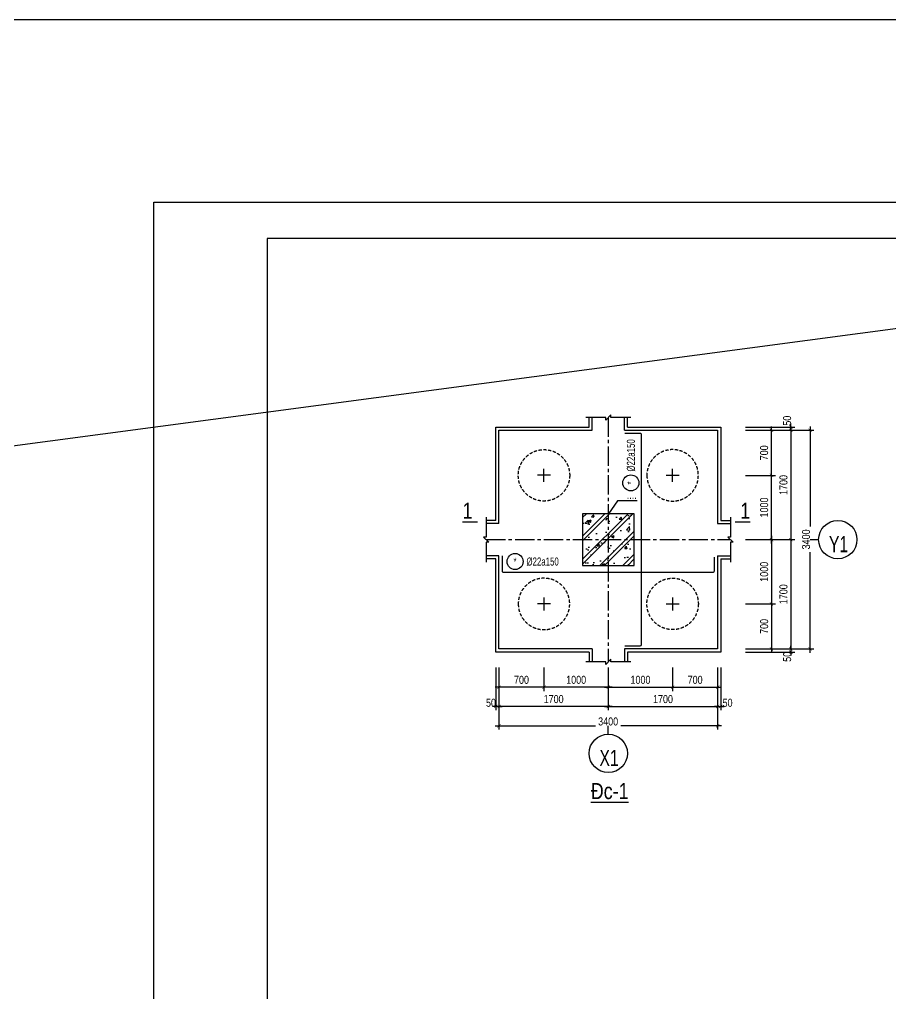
# Model space of a CAD drawing. Extents: x 71 to 2424299, y -14 to 1061502.
# Drawn here: x 1239475 to 1246247, y 495226 to 502800 of the extents above; entities that cross this region are included whole.
import ezdxf
from ezdxf.enums import TextEntityAlignment as Align

# ---------------------------------------------------------------- set-up
doc = ezdxf.new("R2010")
doc.units = 0
doc.header["$LTSCALE"] = 1000
doc.header["$MEASUREMENT"] = 0
doc.header["$PDMODE"] = 3
doc.linetypes.add('CENTER2', pattern=[1.125, 0.75, -0.125, 0.125, -0.125])
doc.linetypes.add('HIDDEN', pattern=[0.375, 0.25, -0.125])
doc.layers.get('0').update_dxf_attribs({"linetype": 'CONTINUOUS'})
doc.layers.get('Defpoints').update_dxf_attribs({"linetype": 'CONTINUOUS'})
for name, color, linetype in [('CDC.01.AXIS', 160, 'CENTER2'), ('CDC.02.DIM', 1, 'CONTINUOUS'), ('CDC.03.BORDER', 3, 'CONTINUOUS'), ('CDC.04.HIDDEN', 8, 'HIDDEN'), ('CDC.05.STEEL', 4, 'CONTINUOUS'), ('CDC.06.TEXT', 2, 'CONTINUOUS'), ('CDC.09.COLUMN', 4, 'CONTINUOUS'), ('CDC.10.HATCH', 9, 'CONTINUOUS'), ('CDC.11.NOTE', 8, 'CONTINUOUS'), ('CDC.12.PILE', 7, 'CONTINUOUS'), ('CDC.14.STEELNUM', 9, 'CONTINUOUS'), ('KCS_CHI', 1, 'CONTINUOUS')]:
    doc.layers.add(name, color=color, linetype=linetype)
doc.styles.add('ARIAL', font='arial.ttf', dxfattribs={"width": 0.8})
doc.dimstyles.new('50', dxfattribs={"dimscale": 25, "dimtxt": 2.5, "dimasz": 1, "dimexe": 1.2, "dimexo": 0, "dimgap": 1, "dimtad": 1, "dimdec": 0, "dimlfac": 2, "dimdsep": 46, "dimtxsty": 'ARIAL', "dimblk": 'ARCHTICK', "dimcen": 1, "dimdle": 1.2, "dimclrd": 1, "dimclre": 1, "dimclrt": 2, "dimadec": 0, "dimazin": 0, "dimtfac": 0.00072, "dimtdec": 0, "dimtix": 1, "dimtmove": 2, "dimatfit": 3, "dimfxl": 1, "dimtolj": 1, "dimarcsym": 0})

# ---------------------------------------------------------------- blocks, each defined once
blk = doc.blocks.new('_ArchTick')
at = {"color": 0, "linetype": 'ByBlock', "const_width": 0.15}
blk.add_lwpolyline([(-0.5, -0.5), (0.5, 0.5)], dxfattribs=at)
blk = doc.blocks.new('*D1464')
at = {"layer": 'CDC.02.DIM', "color": 1, "lineweight": -2, "transparency": 16777216}
for p, q in [((1245471.6, 499635.1), (1245471.6, 498725.1)), ((1245120, 499605.1), (1245501.6, 499605.1)), ((1245120, 498755.1), (1245501.6, 498755.1))]:
    blk.add_line(p, q, dxfattribs=at)
at = {"layer": 'Defpoints', "color": 0, "transparency": 16777216}
for p in [(1245120, 499605.1), (1245120, 498755.1), (1245471.6, 498755.1)]:
    blk.add_point(p, dxfattribs=at)
at = {"layer": 'CDC.02.DIM', "color": 1, "lineweight": -2, "transparency": 16777216, "xscale": 25, "yscale": 25, "zscale": 25}
for p, rotation in [((1245471.6, 499605.1), 90), ((1245471.6, 498755.1), 270)]:
    blk.add_blockref('_ArchTick', p, dxfattribs=dict(at, rotation=rotation))
at = {"layer": 'CDC.02.DIM', "color": 2, "transparency": 16777216, "insert": (1245414.7, 499180.1), "char_height": 62.5, "attachment_point": 5, "rotation": 90, "style": 'ARIAL'}
blk.add_mtext('\\A1;1700', dxfattribs=at)
blk = doc.blocks.new('*D1465')
at = {"layer": 'CDC.02.DIM', "color": 1, "lineweight": -2, "transparency": 16777216}
for p, q in [((1245471.6, 498785.1), (1245471.6, 497875.1)), ((1245120, 498755.1), (1245501.6, 498755.1)), ((1245120, 497905.1), (1245501.6, 497905.1))]:
    blk.add_line(p, q, dxfattribs=at)
at = {"layer": 'Defpoints', "color": 0, "transparency": 16777216}
for p in [(1245120, 498755.1), (1245120, 497905.1), (1245471.6, 497905.1)]:
    blk.add_point(p, dxfattribs=at)
at = {"layer": 'CDC.02.DIM', "color": 1, "lineweight": -2, "transparency": 16777216, "xscale": 25, "yscale": 25, "zscale": 25}
for p, rotation in [((1245471.6, 498755.1), 90), ((1245471.6, 497905.1), 270)]:
    blk.add_blockref('_ArchTick', p, dxfattribs=dict(at, rotation=rotation))
at = {"layer": 'CDC.02.DIM', "color": 2, "transparency": 16777216, "insert": (1245414.7, 498330.1), "char_height": 62.5, "attachment_point": 5, "rotation": 90, "style": 'ARIAL'}
blk.add_mtext('\\A1;1700', dxfattribs=at)
blk = doc.blocks.new('*D1466')
at = {"layer": 'CDC.02.DIM', "color": 1, "lineweight": -2, "transparency": 16777216}
for p, q in [((1245621.6, 499635.1), (1245621.6, 498856.4)), ((1245120, 499605.1), (1245651.6, 499605.1)), ((1245621.6, 497875.1), (1245621.6, 498657.3)), ((1245120, 497905.1), (1245651.6, 497905.1))]:
    blk.add_line(p, q, dxfattribs=at)
at = {"layer": 'Defpoints', "color": 0, "transparency": 16777216}
for p in [(1245120, 499605.1), (1245120, 497905.1), (1245621.6, 497905.1)]:
    blk.add_point(p, dxfattribs=at)
at = {"layer": 'CDC.02.DIM', "color": 1, "lineweight": -2, "transparency": 16777216, "xscale": 25, "yscale": 25, "zscale": 25}
for p, rotation in [((1245621.6, 499605.1), 90), ((1245621.6, 497905.1), 270)]:
    blk.add_blockref('_ArchTick', p, dxfattribs=dict(at, rotation=rotation))
at = {"layer": 'CDC.02.DIM', "color": 2, "transparency": 16777216, "insert": (1245590, 498756.9), "char_height": 62.5, "attachment_point": 5, "rotation": 90, "style": 'ARIAL'}
blk.add_mtext('\\A1;3400', dxfattribs=at)
blk = doc.blocks.new('*D1467')
at = {"layer": 'CDC.02.DIM', "color": 1, "lineweight": -2, "transparency": 16777216}
for p, q in [((1245120, 499630.1), (1245501.6, 499630.1)), ((1245471.6, 499630.1), (1245471.6, 499655.1)), ((1245471.6, 499605.1), (1245471.6, 499630.1)), ((1245120, 499605.1), (1245501.6, 499605.1)), ((1245471.6, 499605.1), (1245471.6, 499580.1))]:
    blk.add_line(p, q, dxfattribs=at)
at = {"layer": 'Defpoints', "color": 0, "transparency": 16777216}
for p in [(1245120, 499630.1), (1245471.6, 499630.1), (1245120, 499605.1)]:
    blk.add_point(p, dxfattribs=at)
at = {"layer": 'CDC.02.DIM', "color": 1, "lineweight": -2, "transparency": 16777216, "xscale": 25, "yscale": 25, "zscale": 25}
for p, rotation in [((1245471.6, 499630.1), 270), ((1245471.6, 499605.1), 90)]:
    blk.add_blockref('_ArchTick', p, dxfattribs=dict(at, rotation=rotation))
at = {"layer": 'CDC.02.DIM', "color": 2, "transparency": 16777216, "insert": (1245443.1, 499680), "char_height": 62.5, "attachment_point": 5, "rotation": 90, "style": 'ARIAL'}
blk.add_mtext('\\A1;50', dxfattribs=at)
blk = doc.blocks.new('*D1468')
at = {"layer": 'CDC.02.DIM', "color": 1, "lineweight": -2, "transparency": 16777216}
for p, q in [((1245120, 497905.1), (1245501.6, 497905.1)), ((1245120, 497880.1), (1245501.6, 497880.1)), ((1245471.6, 497905.1), (1245471.6, 497930.1)), ((1245471.6, 497905.1), (1245471.6, 497880.1)), ((1245471.6, 497880.1), (1245471.6, 497855.1))]:
    blk.add_line(p, q, dxfattribs=at)
at = {"layer": 'Defpoints', "color": 0, "transparency": 16777216}
for p in [(1245120, 497905.1), (1245120, 497880.1), (1245471.6, 497880.1)]:
    blk.add_point(p, dxfattribs=at)
at = {"layer": 'CDC.02.DIM', "color": 1, "lineweight": -2, "transparency": 16777216, "xscale": 25, "yscale": 25, "zscale": 25}
for p, rotation in [((1245471.6, 497905.1), 270), ((1245471.6, 497880.1), 90)]:
    blk.add_blockref('_ArchTick', p, dxfattribs=dict(at, rotation=rotation))
at = {"layer": 'CDC.02.DIM', "color": 2, "transparency": 16777216, "insert": (1245443.1, 497843.7), "char_height": 62.5, "attachment_point": 5, "rotation": 90, "style": 'ARIAL'}
blk.add_mtext('\\A1;50', dxfattribs=at)
blk = doc.blocks.new('*D1469')
at = {"layer": 'CDC.02.DIM', "color": 1, "lineweight": -2, "transparency": 16777216}
for p, q in [((1245120, 499255.1), (1245351.4, 499255.1)), ((1245321.4, 498725.1), (1245321.4, 499285.1)), ((1245120, 498755.1), (1245351.4, 498755.1))]:
    blk.add_line(p, q, dxfattribs=at)
at = {"layer": 'Defpoints', "color": 0, "transparency": 16777216}
for p in [(1245120, 499255.1), (1245321.4, 499255.1), (1245120, 498755.1)]:
    blk.add_point(p, dxfattribs=at)
at = {"layer": 'CDC.02.DIM', "color": 1, "lineweight": -2, "transparency": 16777216, "xscale": 25, "yscale": 25, "zscale": 25}
for p, rotation in [((1245321.4, 499255.1), 90), ((1245321.4, 498755.1), 270)]:
    blk.add_blockref('_ArchTick', p, dxfattribs=dict(at, rotation=rotation))
at = {"layer": 'CDC.02.DIM', "color": 2, "transparency": 16777216, "insert": (1245264.5, 499005.1), "char_height": 62.5, "attachment_point": 5, "rotation": 90, "style": 'ARIAL'}
blk.add_mtext('\\A1;1000', dxfattribs=at)
blk = doc.blocks.new('*D1470')
at = {"layer": 'CDC.02.DIM', "color": 1, "lineweight": -2, "transparency": 16777216}
for p, q in [((1245321.4, 498785.1), (1245321.4, 498225.1)), ((1245120, 498755.1), (1245351.4, 498755.1)), ((1245120, 498255.1), (1245351.4, 498255.1))]:
    blk.add_line(p, q, dxfattribs=at)
at = {"layer": 'Defpoints', "color": 0, "transparency": 16777216}
for p in [(1245120, 498755.1), (1245120, 498255.1), (1245321.4, 498255.1)]:
    blk.add_point(p, dxfattribs=at)
at = {"layer": 'CDC.02.DIM', "color": 1, "lineweight": -2, "transparency": 16777216, "xscale": 25, "yscale": 25, "zscale": 25}
for p, rotation in [((1245321.4, 498755.1), 90), ((1245321.4, 498255.1), 270)]:
    blk.add_blockref('_ArchTick', p, dxfattribs=dict(at, rotation=rotation))
at = {"layer": 'CDC.02.DIM', "color": 2, "transparency": 16777216, "insert": (1245264.5, 498505.1), "char_height": 62.5, "attachment_point": 5, "rotation": 90, "style": 'ARIAL'}
blk.add_mtext('\\A1;1000', dxfattribs=at)
blk = doc.blocks.new('*D1471')
at = {"layer": 'CDC.02.DIM', "color": 1, "lineweight": -2, "transparency": 16777216}
for p, q in [((1243202.7, 497760), (1243202.7, 497427.7)), ((1244052.7, 497760), (1244052.7, 497427.7)), ((1244082.7, 497457.7), (1243172.7, 497457.7))]:
    blk.add_line(p, q, dxfattribs=at)
at = {"layer": 'Defpoints', "color": 0, "transparency": 16777216}
for p in [(1243202.7, 497760), (1244052.7, 497760), (1243202.7, 497457.7)]:
    blk.add_point(p, dxfattribs=at)
at = {"layer": 'CDC.02.DIM', "color": 1, "lineweight": -2, "transparency": 16777216, "xscale": 25, "yscale": 25, "zscale": 25, "rotation": 180}
blk.add_blockref('_ArchTick', (1243202.7, 497457.7), dxfattribs=at)
at = {"layer": 'CDC.02.DIM', "color": 1, "lineweight": -2, "transparency": 16777216, "xscale": 25, "yscale": 25, "zscale": 25}
blk.add_blockref('_ArchTick', (1244052.7, 497457.7), dxfattribs=at)
at = {"layer": 'CDC.02.DIM', "color": 2, "transparency": 16777216, "insert": (1243627.7, 497514.6), "char_height": 62.5, "attachment_point": 5, "style": 'ARIAL'}
blk.add_mtext('\\A1;1700', dxfattribs=at)
blk = doc.blocks.new('*D1472')
at = {"layer": 'CDC.02.DIM', "color": 1, "lineweight": -2, "transparency": 16777216}
for p, q in [((1244052.7, 497760), (1244052.7, 497427.7)), ((1244902.7, 497760), (1244902.7, 497427.7)), ((1244022.7, 497457.7), (1244932.7, 497457.7))]:
    blk.add_line(p, q, dxfattribs=at)
at = {"layer": 'Defpoints', "color": 0, "transparency": 16777216}
for p in [(1244052.7, 497760), (1244902.7, 497760), (1244902.7, 497457.7)]:
    blk.add_point(p, dxfattribs=at)
at = {"layer": 'CDC.02.DIM', "color": 1, "lineweight": -2, "transparency": 16777216, "xscale": 25, "yscale": 25, "zscale": 25, "rotation": 180}
blk.add_blockref('_ArchTick', (1244052.7, 497457.7), dxfattribs=at)
at = {"layer": 'CDC.02.DIM', "color": 1, "lineweight": -2, "transparency": 16777216, "xscale": 25, "yscale": 25, "zscale": 25}
blk.add_blockref('_ArchTick', (1244902.7, 497457.7), dxfattribs=at)
at = {"layer": 'CDC.02.DIM', "color": 2, "transparency": 16777216, "insert": (1244477.7, 497514.6), "char_height": 62.5, "attachment_point": 5, "style": 'ARIAL'}
blk.add_mtext('\\A1;1700', dxfattribs=at)
blk = doc.blocks.new('*D1473')
at = {"layer": 'CDC.02.DIM', "color": 1, "lineweight": -2, "transparency": 16777216}
for p, q in [((1243202.7, 497760), (1243202.7, 497277.7)), ((1244902.7, 497760), (1244902.7, 497277.7)), ((1243172.7, 497307.7), (1243952, 497307.7)), ((1244932.7, 497307.7), (1244151.1, 497307.7))]:
    blk.add_line(p, q, dxfattribs=at)
at = {"layer": 'Defpoints', "color": 0, "transparency": 16777216}
for p in [(1243202.7, 497760), (1244902.7, 497760), (1244902.7, 497307.7)]:
    blk.add_point(p, dxfattribs=at)
at = {"layer": 'CDC.02.DIM', "color": 1, "lineweight": -2, "transparency": 16777216, "xscale": 25, "yscale": 25, "zscale": 25, "rotation": 180}
blk.add_blockref('_ArchTick', (1243202.7, 497307.7), dxfattribs=at)
at = {"layer": 'CDC.02.DIM', "color": 1, "lineweight": -2, "transparency": 16777216, "xscale": 25, "yscale": 25, "zscale": 25}
blk.add_blockref('_ArchTick', (1244902.7, 497307.7), dxfattribs=at)
at = {"layer": 'CDC.02.DIM', "color": 2, "transparency": 16777216, "insert": (1244051.5, 497340.9), "char_height": 62.5, "attachment_point": 5, "style": 'ARIAL'}
blk.add_mtext('\\A1;3400', dxfattribs=at)
blk = doc.blocks.new('*D1474')
at = {"layer": 'CDC.02.DIM', "color": 1, "lineweight": -2, "transparency": 16777216}
for p, q in [((1243552.7, 497760), (1243552.7, 497577.7)), ((1244052.7, 497760), (1244052.7, 497577.7)), ((1244082.7, 497607.7), (1243522.7, 497607.7))]:
    blk.add_line(p, q, dxfattribs=at)
at = {"layer": 'Defpoints', "color": 0, "transparency": 16777216}
for p in [(1243552.7, 497760), (1244052.7, 497760), (1243552.7, 497607.7)]:
    blk.add_point(p, dxfattribs=at)
at = {"layer": 'CDC.02.DIM', "color": 1, "lineweight": -2, "transparency": 16777216, "xscale": 25, "yscale": 25, "zscale": 25, "rotation": 180}
blk.add_blockref('_ArchTick', (1243552.7, 497607.7), dxfattribs=at)
at = {"layer": 'CDC.02.DIM', "color": 1, "lineweight": -2, "transparency": 16777216, "xscale": 25, "yscale": 25, "zscale": 25}
blk.add_blockref('_ArchTick', (1244052.7, 497607.7), dxfattribs=at)
at = {"layer": 'CDC.02.DIM', "color": 2, "transparency": 16777216, "insert": (1243802.7, 497664.6), "char_height": 62.5, "attachment_point": 5, "style": 'ARIAL'}
blk.add_mtext('\\A1;1000', dxfattribs=at)
blk = doc.blocks.new('*D1475')
at = {"layer": 'CDC.02.DIM', "color": 1, "lineweight": -2, "transparency": 16777216}
for p, q in [((1244052.7, 497760), (1244052.7, 497577.7)), ((1244552.7, 497760), (1244552.7, 497577.7)), ((1244022.7, 497607.7), (1244582.7, 497607.7))]:
    blk.add_line(p, q, dxfattribs=at)
at = {"layer": 'Defpoints', "color": 0, "transparency": 16777216}
for p in [(1244052.7, 497760), (1244552.7, 497760), (1244552.7, 497607.7)]:
    blk.add_point(p, dxfattribs=at)
at = {"layer": 'CDC.02.DIM', "color": 1, "lineweight": -2, "transparency": 16777216, "xscale": 25, "yscale": 25, "zscale": 25, "rotation": 180}
blk.add_blockref('_ArchTick', (1244052.7, 497607.7), dxfattribs=at)
at = {"layer": 'CDC.02.DIM', "color": 1, "lineweight": -2, "transparency": 16777216, "xscale": 25, "yscale": 25, "zscale": 25}
blk.add_blockref('_ArchTick', (1244552.7, 497607.7), dxfattribs=at)
at = {"layer": 'CDC.02.DIM', "color": 2, "transparency": 16777216, "insert": (1244302.7, 497664.6), "char_height": 62.5, "attachment_point": 5, "style": 'ARIAL'}
blk.add_mtext('\\A1;1000', dxfattribs=at)
blk = doc.blocks.new('*D1476')
at = {"layer": 'CDC.02.DIM', "color": 1, "lineweight": -2, "transparency": 16777216}
for p, q in [((1243177.7, 497760), (1243177.7, 497427.7)), ((1243202.7, 497760), (1243202.7, 497427.7)), ((1243177.7, 497457.7), (1243152.7, 497457.7)), ((1243202.7, 497457.7), (1243177.7, 497457.7)), ((1243202.7, 497457.7), (1243227.7, 497457.7))]:
    blk.add_line(p, q, dxfattribs=at)
at = {"layer": 'Defpoints', "color": 0, "transparency": 16777216}
for p in [(1243177.7, 497760), (1243202.7, 497760), (1243177.7, 497457.7)]:
    blk.add_point(p, dxfattribs=at)
at = {"layer": 'CDC.02.DIM', "color": 1, "lineweight": -2, "transparency": 16777216, "xscale": 25, "yscale": 25, "zscale": 25}
blk.add_blockref('_ArchTick', (1243177.7, 497457.7), dxfattribs=at)
at = {"layer": 'CDC.02.DIM', "color": 1, "lineweight": -2, "transparency": 16777216, "xscale": 25, "yscale": 25, "zscale": 25, "rotation": 180}
blk.add_blockref('_ArchTick', (1243202.7, 497457.7), dxfattribs=at)
at = {"layer": 'CDC.02.DIM', "color": 2, "transparency": 16777216, "insert": (1243140.6, 497486.2), "char_height": 62.5, "attachment_point": 5, "style": 'ARIAL'}
blk.add_mtext('\\A1;50', dxfattribs=at)
blk = doc.blocks.new('*D1477')
at = {"layer": 'CDC.02.DIM', "color": 1, "lineweight": -2, "transparency": 16777216}
for p, q in [((1244902.7, 497760), (1244902.7, 497427.7)), ((1244927.7, 497760), (1244927.7, 497427.7)), ((1244902.7, 497457.7), (1244877.7, 497457.7)), ((1244902.7, 497457.7), (1244927.7, 497457.7)), ((1244927.7, 497457.7), (1244952.7, 497457.7))]:
    blk.add_line(p, q, dxfattribs=at)
at = {"layer": 'Defpoints', "color": 0, "transparency": 16777216}
for p in [(1244902.7, 497760), (1244927.7, 497760), (1244927.7, 497457.7)]:
    blk.add_point(p, dxfattribs=at)
at = {"layer": 'CDC.02.DIM', "color": 1, "lineweight": -2, "transparency": 16777216, "xscale": 25, "yscale": 25, "zscale": 25}
blk.add_blockref('_ArchTick', (1244902.7, 497457.7), dxfattribs=at)
at = {"layer": 'CDC.02.DIM', "color": 1, "lineweight": -2, "transparency": 16777216, "xscale": 25, "yscale": 25, "zscale": 25, "rotation": 180}
blk.add_blockref('_ArchTick', (1244927.7, 497457.7), dxfattribs=at)
at = {"layer": 'CDC.02.DIM', "color": 2, "transparency": 16777216, "insert": (1244980, 497486.2), "char_height": 62.5, "attachment_point": 5, "style": 'ARIAL'}
blk.add_mtext('\\A1;50', dxfattribs=at)
blk = doc.blocks.new('D800')
at = {"layer": 'CDC.01.AXIS'}
for p, q in [((100, 0), (-100, 0)), ((0, -100), (0, 100))]:
    blk.add_line(p, q, dxfattribs=at)
at = {"layer": 'CDC.04.HIDDEN', "ltscale": 0.2}
blk.add_circle((0, 0), 400, dxfattribs=at)
blk = doc.blocks.new('*D1787')
at = {"layer": 'CDC.02.DIM', "color": 1, "lineweight": -2, "transparency": 16777216}
for p, q in [((1243202.7, 497760), (1243202.7, 497577.7)), ((1243552.7, 497760), (1243552.7, 497577.7)), ((1243582.7, 497607.7), (1243172.7, 497607.7))]:
    blk.add_line(p, q, dxfattribs=at)
at = {"layer": 'Defpoints', "color": 0, "transparency": 16777216}
for p in [(1243202.7, 497760), (1243552.7, 497760), (1243202.7, 497607.7)]:
    blk.add_point(p, dxfattribs=at)
at = {"layer": 'CDC.02.DIM', "color": 1, "lineweight": -2, "transparency": 16777216, "xscale": 25, "yscale": 25, "zscale": 25, "rotation": 180}
blk.add_blockref('_ArchTick', (1243202.7, 497607.7), dxfattribs=at)
at = {"layer": 'CDC.02.DIM', "color": 1, "lineweight": -2, "transparency": 16777216, "xscale": 25, "yscale": 25, "zscale": 25}
blk.add_blockref('_ArchTick', (1243552.7, 497607.7), dxfattribs=at)
at = {"layer": 'CDC.02.DIM', "color": 2, "transparency": 16777216, "insert": (1243377.7, 497664.6), "char_height": 62.5, "attachment_point": 5, "style": 'ARIAL'}
blk.add_mtext('\\A1;700', dxfattribs=at)
blk = doc.blocks.new('*D1788')
at = {"layer": 'CDC.02.DIM', "color": 1, "lineweight": -2, "transparency": 16777216}
for p, q in [((1244552.7, 497760), (1244552.7, 497577.7)), ((1244902.7, 497760), (1244902.7, 497577.7)), ((1244522.7, 497607.7), (1244932.7, 497607.7))]:
    blk.add_line(p, q, dxfattribs=at)
at = {"layer": 'Defpoints', "color": 0, "transparency": 16777216}
for p in [(1244552.7, 497760), (1244902.7, 497760), (1244902.7, 497607.7)]:
    blk.add_point(p, dxfattribs=at)
at = {"layer": 'CDC.02.DIM', "color": 1, "lineweight": -2, "transparency": 16777216, "xscale": 25, "yscale": 25, "zscale": 25, "rotation": 180}
blk.add_blockref('_ArchTick', (1244552.7, 497607.7), dxfattribs=at)
at = {"layer": 'CDC.02.DIM', "color": 1, "lineweight": -2, "transparency": 16777216, "xscale": 25, "yscale": 25, "zscale": 25}
blk.add_blockref('_ArchTick', (1244902.7, 497607.7), dxfattribs=at)
at = {"layer": 'CDC.02.DIM', "color": 2, "transparency": 16777216, "insert": (1244727.7, 497664.6), "char_height": 62.5, "attachment_point": 5, "style": 'ARIAL'}
blk.add_mtext('\\A1;700', dxfattribs=at)
blk = doc.blocks.new('*D1789')
at = {"layer": 'CDC.02.DIM', "color": 1, "lineweight": -2, "transparency": 16777216}
for p, q in [((1245120, 498255.1), (1245351.4, 498255.1)), ((1245321.4, 498285.1), (1245321.4, 497875.1)), ((1245120, 497905.1), (1245351.4, 497905.1))]:
    blk.add_line(p, q, dxfattribs=at)
at = {"layer": 'Defpoints', "color": 0, "transparency": 16777216}
for p in [(1245120, 498255.1), (1245120, 497905.1), (1245321.4, 497905.1)]:
    blk.add_point(p, dxfattribs=at)
at = {"layer": 'CDC.02.DIM', "color": 1, "lineweight": -2, "transparency": 16777216, "xscale": 25, "yscale": 25, "zscale": 25}
for p, rotation in [((1245321.4, 498255.1), 90), ((1245321.4, 497905.1), 270)]:
    blk.add_blockref('_ArchTick', p, dxfattribs=dict(at, rotation=rotation))
at = {"layer": 'CDC.02.DIM', "color": 2, "transparency": 16777216, "insert": (1245264.5, 498080.1), "char_height": 62.5, "attachment_point": 5, "rotation": 90, "style": 'ARIAL'}
blk.add_mtext('\\A1;700', dxfattribs=at)
blk = doc.blocks.new('*D1790')
at = {"layer": 'CDC.02.DIM', "color": 1, "lineweight": -2, "transparency": 16777216}
for p, q in [((1245321.4, 499225.1), (1245321.4, 499635.1)), ((1245120, 499605.1), (1245351.4, 499605.1)), ((1245120, 499255.1), (1245351.4, 499255.1))]:
    blk.add_line(p, q, dxfattribs=at)
at = {"layer": 'Defpoints', "color": 0, "transparency": 16777216}
for p in [(1245120, 499605.1), (1245321.4, 499605.1), (1245120, 499255.1)]:
    blk.add_point(p, dxfattribs=at)
at = {"layer": 'CDC.02.DIM', "color": 1, "lineweight": -2, "transparency": 16777216, "xscale": 25, "yscale": 25, "zscale": 25}
for p, rotation in [((1245321.4, 499605.1), 90), ((1245321.4, 499255.1), 270)]:
    blk.add_blockref('_ArchTick', p, dxfattribs=dict(at, rotation=rotation))
at = {"layer": 'CDC.02.DIM', "color": 2, "transparency": 16777216, "insert": (1245264.5, 499430.1), "char_height": 62.5, "attachment_point": 5, "rotation": 90, "style": 'ARIAL'}
blk.add_mtext('\\A1;700', dxfattribs=at)
blk = doc.blocks.new('34')
at = {"color": 4, "elevation": 0}
blk.add_lwpolyline([(1087304.3, 521742.8), (1107165, 521742.8), (1107165, 536023), (1087304.3, 536023)], close=True, dxfattribs=at)
at = {"layer": 'Defpoints', "elevation": 0}
blk.add_lwpolyline([(1086424.2, 521457.2), (1086424.2, 536307.2), (1107449.2, 536307.2), (1107449.2, 521457.2), (1086424.2, 521457.2)], close=True, dxfattribs=at)

msp = doc.modelspace()

# ---------------------------------------------------------------- hatches: boundary and pattern name
at = {"layer": 'CDC.10.HATCH'}
h = msp.add_hatch(dxfattribs=at)
h.set_pattern_fill('CHAU-01', color=256, scale=30, style=0, pattern_type=2)
h.set_pattern_definition([(50, (0, -18990), (215.178055, -18.82564), [22.5, -247.5]), (355, (0, -18990), (-41.6254, 225.65764), [18, -198]), (100.4514, (17.93, -18991.57), (173.552815, 206.831863), [19.122057, -210.342634]), (46.1842, (0, -18930), (320.172315, -49.655704), [33.75, -371.25]), (96.6356, (26.68, -18934.14), (280.39881, 292.23536), [28.68309, -315.5139]), (351.1842, (0, -18930), (280.39858, 292.23558), [27, -297]), (21, (30, -18945), (179.072116, -120.785667), [22.5, -247.5]), (326, (30, -18945), (72.9946, 217.545014), [18, -198]), (71.4514, (44.92, -18955.07), (252.06679, 96.75915), [19.122057, -210.342634]), (37.5, (0, -18990), (3.6479566, 99.868156), [0, -195.6, 0, -201, 0, -198.75]), (7.5, (0, -18990), (78.920861, 118.3235136), [0, -114.6, 0, -191.1, 0, -75.75]), (327.5, (-66.9, -18990), (160.146731, -6.7664615), [0, -75, 0, -234, 0, -310.5]), (317.5, (-96.9, -18990), (174.955851, 30.031495), [0, -97.5, 0, -155.4, 0, -220.5]), (45, (0, -18990), (-90.156115, 90.156115), []), (45, (0, -18953.25), (-90.156115, 90.156115), [])])
h.paths.add_polyline_path([(1244252.99, 498955.13), (1243852.99, 498955.13), (1243852.99, 498555.13), (1244252.99, 498555.13)])

# ---------------------------------------------------------------- linework, layer by layer
at = {"layer": 'CDC.01.AXIS', "ltscale": 0.2}
for p, q in [((1244052.73, 499705.13), (1244052.73, 497805.13)), ((1243102.73, 498755.13), (1245002.73, 498755.13))]:
    msp.add_line(p, q, dxfattribs=at)
at = {"layer": 'CDC.03.BORDER'}
for p, q in [((1243927.73, 499605.13), (1243927.73, 499705.13)), ((1244177.73, 499605.13), (1244177.73, 499705.13)), ((1243202.73, 498880.13), (1243102.73, 498880.13)), ((1244902.73, 498880.13), (1245002.73, 498880.13)), ((1243202.73, 498630.13), (1243102.73, 498630.13)), ((1244902.73, 498630.13), (1245002.73, 498630.13)), ((1243927.73, 497905.13), (1243927.73, 497805.13)), ((1244177.73, 497905.13), (1244177.73, 497805.13))]:
    msp.add_line(p, q, dxfattribs=at)
for points in [[(1243202.73, 498880.13), (1243202.73, 499605.13), (1243927.73, 499605.13)], [(1244177.73, 499605.13), (1244902.73, 499605.13), (1244902.73, 498880.13)], [(1243927.73, 497905.13), (1243202.73, 497905.13), (1243202.73, 498630.13)], [(1244902.73, 498630.13), (1244902.73, 497905.13), (1244177.73, 497905.13)]]:
    msp.add_lwpolyline(points, dxfattribs=at)
at = {"layer": 'CDC.05.STEEL'}
for points in [[(1244180, 497930.13), (1244300.58, 497930.13, 0.4142136), (1244310.58, 497940.13), (1244310.58, 499570.13, 0.4142136), (1244300.58, 499580.13), (1244180, 499580.13)], [(1243227.73, 498630), (1243227.73, 498512.26, 0.4142136), (1243237.73, 498502.26), (1244867.73, 498502.26, 0.4142136), (1244877.73, 498512.26), (1244877.73, 498620)]]:
    msp.add_lwpolyline(points, format="xyb", dxfattribs=at)
at = {"layer": 'CDC.09.COLUMN'}
msp.add_lwpolyline([(1243852.99, 498555.13), (1244252.99, 498555.13), (1244252.99, 498955.13), (1243852.99, 498955.13)], close=True, dxfattribs=at)
at = {"layer": 'CDC.11.NOTE'}
for p, q in [((1243902.73, 499630.13), (1243902.73, 499705.13)), ((1244202.73, 499630.13), (1244202.73, 499705.13)), ((1243177.73, 498905.13), (1243102.73, 498905.13)), ((1244927.73, 498905.13), (1245002.73, 498905.13)), ((1245621.91, 498755.13), (1245687.84, 498755.13)), ((1243177.73, 498605.13), (1243102.73, 498605.13)), ((1244927.73, 498605.13), (1245002.73, 498605.13)), ((1243902.73, 497880.13), (1243902.73, 497805.13)), ((1244202.73, 497880.13), (1244202.73, 497805.13)), ((1244052.73, 497241.79), (1244052.73, 497307.72))]:
    msp.add_line(p, q, dxfattribs=at)
for points in [[(1244227.73, 499705.13), (1244072.73, 499705.13), (1244072.73, 499725.13), (1244032.73, 499685.13), (1244032.73, 499705.13), (1243877.73, 499705.13)], [(1243177.73, 498905.13), (1243177.73, 499630.13), (1243902.73, 499630.13)], [(1244202.73, 499630.13), (1244927.73, 499630.13), (1244927.73, 498905.13)], [(1243102.73, 498930.13), (1243102.73, 498775.13), (1243082.73, 498775.13), (1243122.73, 498735.13), (1243102.73, 498735.13), (1243102.73, 498580.13)], [(1245002.73, 498930.13), (1245002.73, 498775.13), (1244982.73, 498775.13), (1245022.73, 498735.13), (1245002.73, 498735.13), (1245002.73, 498580.13)], [(1243902.73, 497880.13), (1243177.73, 497880.13), (1243177.73, 498605.13)], [(1244927.73, 498605.13), (1244927.73, 497880.13), (1244202.73, 497880.13)], [(1244227.73, 497805.13), (1244072.73, 497805.13), (1244072.73, 497825.13), (1244032.73, 497785.13), (1244032.73, 497805.13), (1243877.73, 497805.13)]]:
    msp.add_lwpolyline(points, dxfattribs=at)
for centre in [(1245836.98, 498755.13), (1244052.73, 497092.65)]:
    msp.add_circle(centre, 149.14, dxfattribs=at)
at = {"layer": 'CDC.14.STEELNUM'}
for centre in [(1244228.08, 499196.29), (1243328.15, 498584.76)]:
    msp.add_circle(centre, 62.5, dxfattribs=at)
at = {"layer": 'Defpoints', "color": 1}
msp.add_line((1264360, 502800), (1082950, 478660), dxfattribs=at)
msp.add_lwpolyline([(1082950, 502800), (1264360, 502800), (1264360, 478660), (1082950, 478660)], close=True, dxfattribs=at)
at = {"layer": 'KCS_CHI'}
msp.add_lwpolyline([(1244276.99, 499055.66), (1244125.2, 499055.66), (1244052.99, 498955.13)], dxfattribs=at)

# ---------------------------------------------------------------- block references
at = {"layer": 'CDC.03.BORDER'}
msp.add_blockref('34', (154096.46, -34927.16), dxfattribs=at)
at = {"layer": 'CDC.12.PILE', "yscale": 0.5, "zscale": 0.5}
for p, xscale in [((1243552.73, 499255.13), 0.5), ((1244552.73, 499255.13), -0.5)]:
    msp.add_blockref('D800', p, dxfattribs=dict(at, xscale=xscale))
at = {"layer": 'CDC.12.PILE', "yscale": 0.5, "zscale": 0.5, "rotation": 180}
for p, xscale in [((1243552.73, 498255.13), -0.5), ((1244552.73, 498255.13), 0.5)]:
    msp.add_blockref('D800', p, dxfattribs=dict(at, xscale=xscale))

# ---------------------------------------------------------------- texts
at = {"layer": 'CDC.06.TEXT', "style": 'ARIAL', "width": 0.7}
msp.add_text('%%C22a150', height=62.5, rotation=90, dxfattribs=at).set_placement((1244228.08, 499410.32), align=Align.MIDDLE_CENTER)
at = {"layer": 'CDC.06.TEXT', "style": 'ARIAL'}
for s, height, width, p in [('%%U1 ', 125, 0.8, (1242978.25, 498980.98)), ('....', 62.5, 0.8, (1244234.69, 499102.11)), ('%%U 1', 125, 0.8, (1245098.25, 498979.95)), ('%%C22a150', 62.5, 0.7, (1243542.17, 498584.76)), ('%%UĐc-1', 125, 0.8, (1244063.51, 496799.87))]:
    msp.add_text(s, height=height, dxfattribs=dict(at, width=width)).set_placement(p, align=Align.MIDDLE_CENTER)
at = {"layer": 'CDC.06.TEXT', "char_height": 125, "width": 116.16, "attachment_point": 8, "line_spacing_factor": 0.938532}
for s, insert in [('{\\fArial|b0|i0|c0|p34;\\W0.7;Y1}', (1245842.9, 498657.46)), ('{\\fArial|b0|i0|c0|p34;\\W0.7;X1}', (1244058.66, 496994.98))]:
    msp.add_mtext(s, dxfattribs=dict(at, insert=insert))
at = {"layer": 'CDC.14.STEELNUM', "style": 'ARIAL', "width": 0.7}
msp.add_text('*', height=62.5, rotation=90, dxfattribs=at).set_placement((1244228.08, 499196.29), align=Align.MIDDLE_CENTER)
msp.add_text('*', height=62.5, dxfattribs=at).set_placement((1243328.15, 498584.76), align=Align.MIDDLE_CENTER)

# ---------------------------------------------------------------- dimensions: what is measured, and where the dimension line sits
at = {"layer": 'CDC.02.DIM'}
for base, p1, p2, picture, middle in [((1245471.6, 499630.13), (1245120, 499605.13), (1245120, 499630.13), '*D1467', (1245443.14, 499680)), ((1245621.6, 497905.13), (1245120, 499605.13), (1245120, 497905.13), '*D1466', (1245590, 498756.87)), ((1245471.6, 497880.13), (1245120, 497905.13), (1245120, 497880.13), '*D1468', (1245443.14, 497843.71))]:
    dim = msp.add_linear_dim(base=base, p1=p1, p2=p2, angle=90, dimstyle='50', dxfattribs=at)
    dim.commit()
    dim.dimension.update_dxf_attribs({"geometry": picture, "text_midpoint": middle, "dimtype": 160})
for base, p1, p2, angle, picture, middle in [((1245471.6, 498755.13), (1245120, 499605.13), (1245120, 498755.13), 90, '*D1464', (1245414.69, 499180.13)), ((1245321.36, 499605.13), (1245120, 499255.13), (1245120, 499605.13), 90, '*D1790', (1245264.45, 499430.13)), ((1245321.36, 499255.13), (1245120, 498755.13), (1245120, 499255.13), 90, '*D1469', (1245264.45, 499005.13)), ((1245471.6, 497905.13), (1245120, 498755.13), (1245120, 497905.13), 90, '*D1465', (1245414.69, 498330.13)), ((1245321.36, 498255.13), (1245120, 498755.13), (1245120, 498255.13), 270, '*D1470', (1245264.45, 498505.13)), ((1245321.36, 497905.13), (1245120, 498255.13), (1245120, 497905.13), 270, '*D1789', (1245264.45, 498080.13))]:
    dim = msp.add_linear_dim(base=base, p1=p1, p2=p2, angle=angle, dimstyle='50', dxfattribs=at)
    dim.commit()
    dim.dimension.update_dxf_attribs({"geometry": picture, "text_midpoint": middle})
for base, p1, p2, picture, middle in [((1243177.73, 497457.72), (1243202.73, 497760), (1243177.73, 497760), '*D1476', (1243140.59, 497486.17)), ((1244902.73, 497307.72), (1243202.73, 497760), (1244902.73, 497760), '*D1473', (1244051.51, 497340.94)), ((1244927.73, 497457.72), (1244902.73, 497760), (1244927.73, 497760), '*D1477', (1244980, 497486.17))]:
    dim = msp.add_linear_dim(base=base, p1=p1, p2=p2, dimstyle='50', dxfattribs=at)
    dim.commit()
    dim.dimension.update_dxf_attribs({"geometry": picture, "text_midpoint": middle, "dimtype": 160})
for base, p1, p2, picture, middle in [((1243202.73, 497457.72), (1244052.73, 497760), (1243202.73, 497760), '*D1471', (1243627.73, 497514.63)), ((1243202.73, 497607.72), (1243552.73, 497760), (1243202.73, 497760), '*D1787', (1243377.73, 497664.63)), ((1243552.73, 497607.72), (1244052.73, 497760), (1243552.73, 497760), '*D1474', (1243802.73, 497664.63)), ((1244902.73, 497457.72), (1244052.73, 497760), (1244902.73, 497760), '*D1472', (1244477.73, 497514.63)), ((1244552.73, 497607.72), (1244052.73, 497760), (1244552.73, 497760), '*D1475', (1244302.73, 497664.63)), ((1244902.73, 497607.72), (1244552.73, 497760), (1244902.73, 497760), '*D1788', (1244727.73, 497664.63))]:
    dim = msp.add_linear_dim(base=base, p1=p1, p2=p2, dimstyle='50', dxfattribs=at)
    dim.commit()
    dim.dimension.update_dxf_attribs({"geometry": picture, "text_midpoint": middle})

doc.saveas('drawing.dxf')
